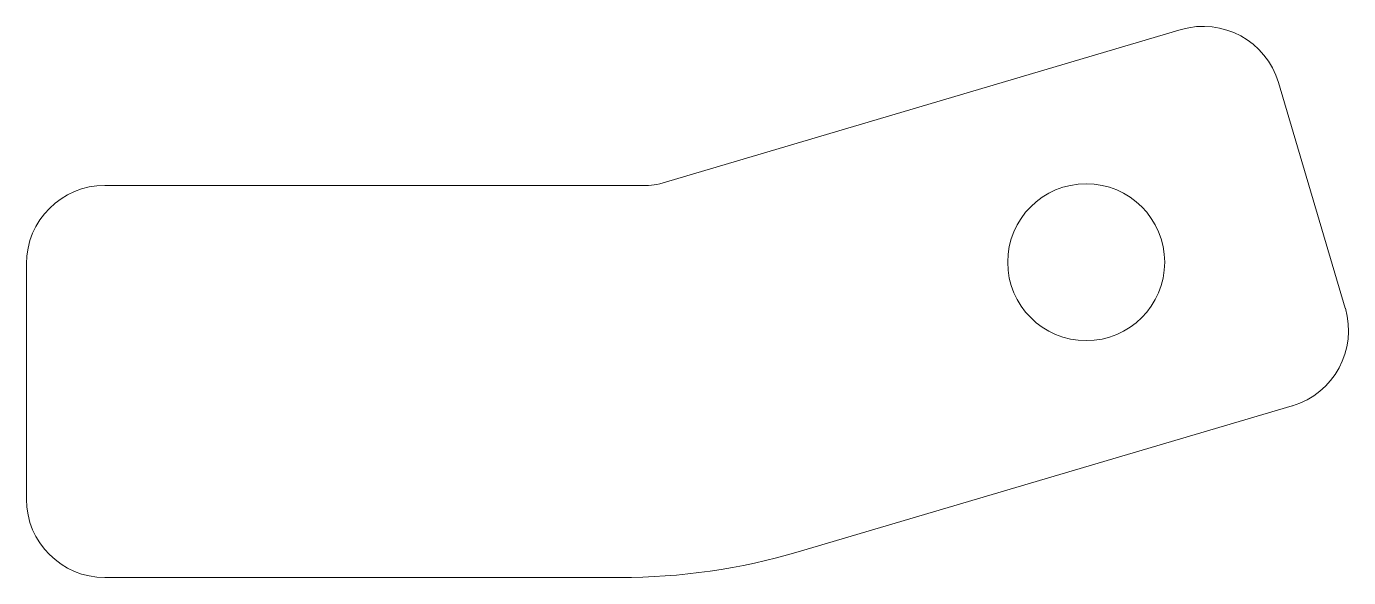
# Model space of a CAD drawing. Header units: inches. Extents: x -1.09 to 1.02, y 0 to 0.88.
import ezdxf

# ---------------------------------------------------------------- set-up
doc = ezdxf.new("R2010")
doc.units = ezdxf.units.IN
doc.header["$MEASUREMENT"] = 0

msp = doc.modelspace()

# ---------------------------------------------------------------- linework, layer by layer
at = {"color": 7, "linetype": 'Continuous', "lineweight": 15}
for p, q in [((0.7485, 0.8732), (-0.0818, 0.6276)), ((1.0102, 0.4292), (0.9039, 0.7888)), ((-0.0996, 0.625), (-0.9655, 0.625)), ((-1.0905, 0.5), (-1.0905, 0.125)), ((0.1389, 0.0411), (0.9258, 0.2739)), ((-0.9655, 0), (-0.1448, 0))]:
    msp.add_line(p, q, dxfattribs=at)
msp.add_circle((0.5975, 0.5026), 0.125, dxfattribs=at)
for centre, radius, start, end in [((0.784, 0.7534), 0.125, 16.48, 106.48), ((-0.9655, 0.5), 0.125, 90, 180), ((-0.0996, 0.6875), 0.0625, 270, 286.48), ((0.8904, 0.3938), 0.125, 286.48, 16.48), ((-0.9655, 0.125), 0.125, 180, 270), ((-0.1448, 1), 1, 270, 286.48)]:
    msp.add_arc(centre, radius, start, end, dxfattribs=at)

doc.saveas('drawing.dxf')
